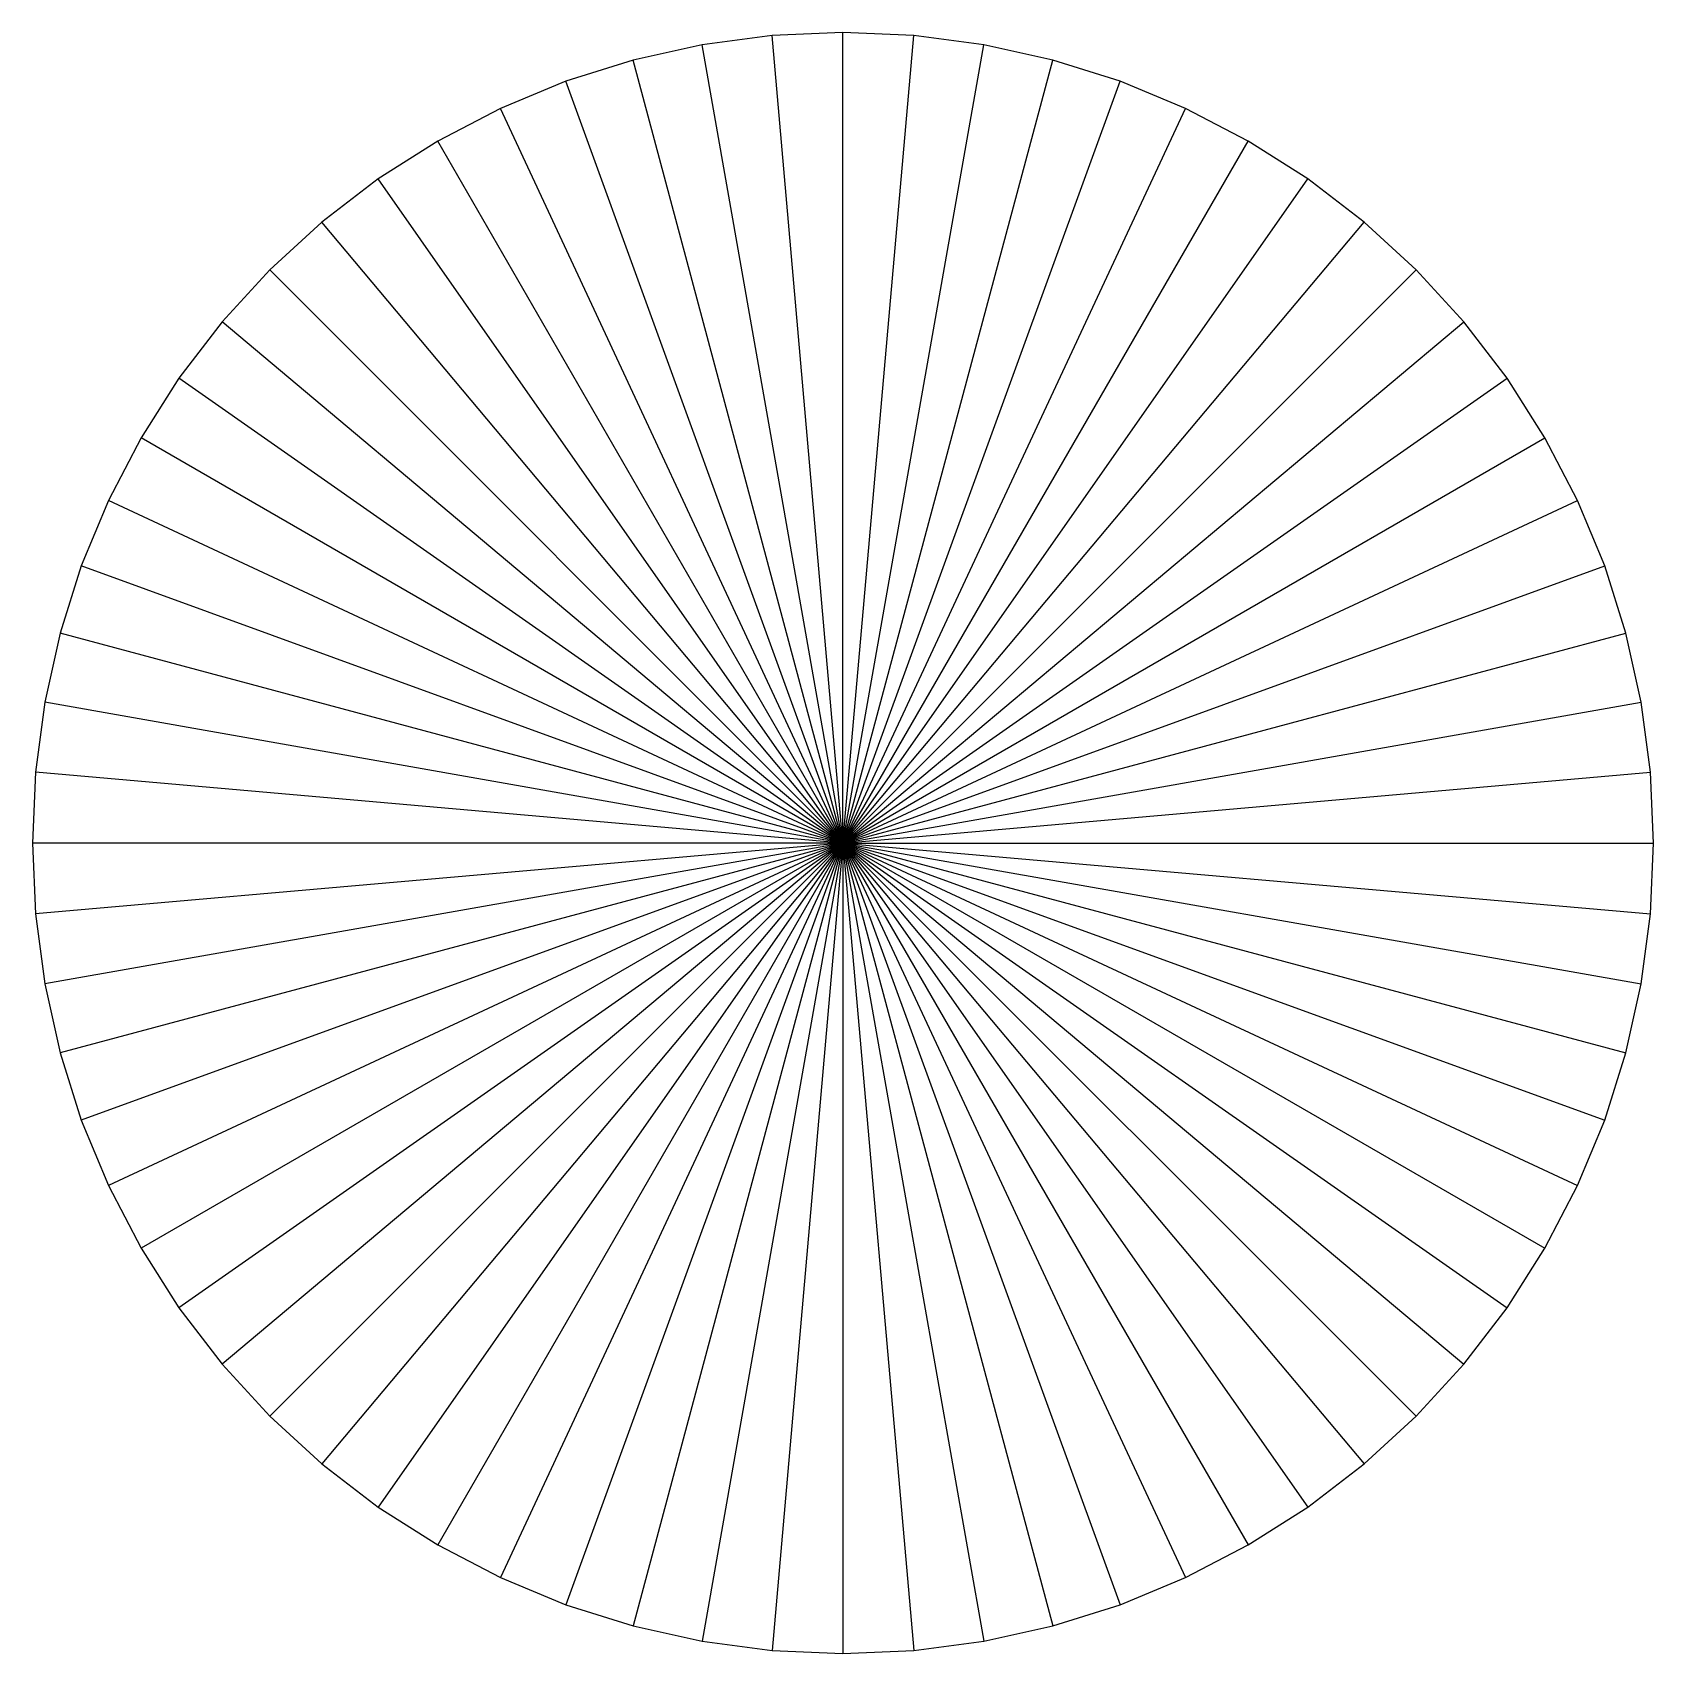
# Model space of a CAD drawing. Extents: x -1000 to 1000, y -1000 to 1000.
import ezdxf

# ---------------------------------------------------------------- set-up
doc = ezdxf.new("R2010")
doc.units = 0
doc.layers.get('0').update_dxf_attribs({"linetype": 'CONTINUOUS'})

msp = doc.modelspace()

# ---------------------------------------------------------------- linework, layer by layer
for p, q in [((0, 1000), (-87.2, 996.2)), ((0, 0), (0, 1000)), ((87.2, 996.2), (0, 1000)), ((-173.6, 984.8), (-258.8, 965.9)), ((-87.2, 996.2), (-173.6, 984.8)), ((0, 0), (-173.6, 984.8)), ((0, 0), (-87.2, 996.2)), ((0, 0), (87.2, 996.2)), ((0, 0), (173.6, 984.8)), ((173.6, 984.8), (87.2, 996.2)), ((258.8, 965.9), (173.6, 984.8)), ((-258.8, 965.9), (-342, 939.7)), ((0, 0), (-258.8, 965.9)), ((0, 0), (258.8, 965.9)), ((342, 939.7), (258.8, 965.9)), ((-342, 939.7), (-422.6, 906.3)), ((0, 0), (-342, 939.7)), ((0, 0), (342, 939.7)), ((422.6, 906.3), (342, 939.7)), ((-422.6, 906.3), (-500, 866)), ((0, 0), (-422.6, 906.3)), ((0, 0), (422.6, 906.3)), ((500, 866), (422.6, 906.3)), ((-500, 866), (-573.6, 819.2)), ((0, 0), (-500, 866)), ((0, 0), (500, 866)), ((573.6, 819.2), (500, 866)), ((-573.6, 819.2), (-642.8, 766)), ((0, 0), (-573.6, 819.2)), ((0, 0), (573.6, 819.2)), ((642.8, 766), (573.6, 819.2)), ((-642.8, 766), (-707.1, 707.1)), ((0, 0), (-642.8, 766)), ((0, 0), (642.8, 766)), ((707.1, 707.1), (642.8, 766)), ((-707.1, 707.1), (-766, 642.8)), ((0, 0), (-707.1, 707.1)), ((0, 0), (707.1, 707.1)), ((766, 642.8), (707.1, 707.1)), ((-766, 642.8), (-819.2, 573.6)), ((0, 0), (-766, 642.8)), ((0, 0), (766, 642.8)), ((819.2, 573.6), (766, 642.8)), ((-819.2, 573.6), (-866, 500)), ((0, 0), (-819.2, 573.6)), ((0, 0), (819.2, 573.6)), ((866, 500), (819.2, 573.6)), ((-866, 500), (-906.3, 422.6)), ((0, 0), (-866, 500)), ((0, 0), (866, 500)), ((906.3, 422.6), (866, 500)), ((-906.3, 422.6), (-939.7, 342)), ((0, 0), (-906.3, 422.6)), ((0, 0), (906.3, 422.6)), ((939.7, 342), (906.3, 422.6)), ((-939.7, 342), (-965.9, 258.8)), ((0, 0), (-939.7, 342)), ((0, 0), (939.7, 342)), ((965.9, 258.8), (939.7, 342)), ((-965.9, 258.8), (-984.8, 173.6)), ((0, 0), (-965.9, 258.8)), ((0, 0), (965.9, 258.8)), ((984.8, 173.6), (965.9, 258.8)), ((-984.8, 173.6), (-996.2, 87.2)), ((0, 0), (-984.8, 173.6)), ((0, 0), (984.8, 173.6)), ((996.2, 87.2), (984.8, 173.6)), ((-996.2, 87.2), (-1000, 0)), ((0, 0), (-996.2, 87.2)), ((0, 0), (996.2, 87.2)), ((1000, 0), (996.2, 87.2)), ((0, 0), (-1000, 0)), ((-1000, 0), (-996.2, -87.2)), ((0, 0), (-996.2, -87.2)), ((0, 0), (-984.8, -173.6)), ((0, 0), (-965.9, -258.8)), ((0, 0), (-939.7, -342)), ((0, 0), (-906.3, -422.6)), ((0, 0), (-866, -500)), ((0, 0), (-819.2, -573.6)), ((0, 0), (-766, -642.8)), ((0, 0), (-707.1, -707.1)), ((0, 0), (-642.8, -766)), ((0, 0), (-573.6, -819.2)), ((0, 0), (-500, -866)), ((0, 0), (-422.6, -906.3)), ((0, 0), (-342, -939.7)), ((0, 0), (-258.8, -965.9)), ((0, 0), (-173.6, -984.8)), ((0, 0), (-87.2, -996.2)), ((0, 0), (1000, 0)), ((0, 0), (0, -1000)), ((0, 0), (87.2, -996.2)), ((0, 0), (173.6, -984.8)), ((0, 0), (258.8, -965.9)), ((0, 0), (342, -939.7)), ((0, 0), (422.6, -906.3)), ((0, 0), (500, -866)), ((0, 0), (573.6, -819.2)), ((0, 0), (642.8, -766)), ((0, 0), (707.1, -707.1)), ((0, 0), (766, -642.8)), ((0, 0), (819.2, -573.6)), ((0, 0), (866, -500)), ((0, 0), (906.3, -422.6)), ((0, 0), (939.7, -342)), ((0, 0), (965.9, -258.8)), ((0, 0), (984.8, -173.6)), ((0, 0), (996.2, -87.2)), ((996.2, -87.2), (1000, 0)), ((-996.2, -87.2), (-984.8, -173.6)), ((984.8, -173.6), (996.2, -87.2)), ((-984.8, -173.6), (-965.9, -258.8)), ((965.9, -258.8), (984.8, -173.6)), ((-965.9, -258.8), (-939.7, -342)), ((939.7, -342), (965.9, -258.8)), ((-939.7, -342), (-906.3, -422.6)), ((906.3, -422.6), (939.7, -342)), ((-906.3, -422.6), (-866, -500)), ((866, -500), (906.3, -422.6)), ((-866, -500), (-819.2, -573.6)), ((819.2, -573.6), (866, -500)), ((-819.2, -573.6), (-766, -642.8)), ((766, -642.8), (819.2, -573.6)), ((-766, -642.8), (-707.1, -707.1)), ((707.1, -707.1), (766, -642.8)), ((-707.1, -707.1), (-642.8, -766)), ((642.8, -766), (707.1, -707.1)), ((-642.8, -766), (-573.6, -819.2)), ((573.6, -819.2), (642.8, -766)), ((-573.6, -819.2), (-500, -866)), ((500, -866), (573.6, -819.2)), ((-500, -866), (-422.6, -906.3)), ((422.6, -906.3), (500, -866)), ((-422.6, -906.3), (-342, -939.7)), ((342, -939.7), (422.6, -906.3)), ((-342, -939.7), (-258.8, -965.9)), ((258.8, -965.9), (342, -939.7)), ((-258.8, -965.9), (-173.6, -984.8)), ((173.6, -984.8), (258.8, -965.9)), ((-173.6, -984.8), (-87.2, -996.2)), ((-87.2, -996.2), (0, -1000)), ((0, -1000), (87.2, -996.2)), ((87.2, -996.2), (173.6, -984.8))]:
    msp.add_line(p, q)

doc.saveas('drawing.dxf')
